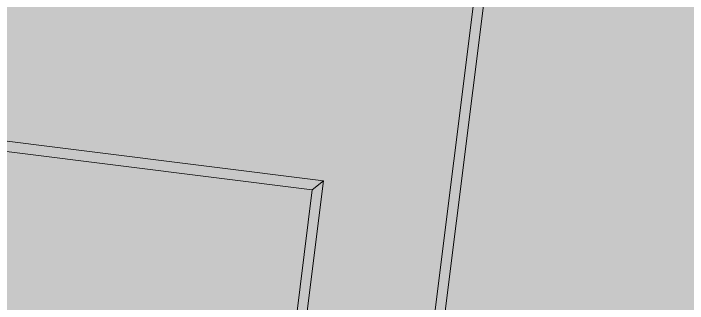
# Model space of a CAD drawing. Header units: metres. Extents: x -4 to 509425, y 7549 to 4732445.
# Drawn here: x 475996.291 to 475997.417, y 4719727.048 to 4719727.532 of the extents above; entities that cross this region are included whole.
import ezdxf

# ---------------------------------------------------------------- set-up
doc = ezdxf.new("R2010")
doc.units = ezdxf.units.M
doc.header["$LTSCALE"] = 0.01
doc.header["$MEASUREMENT"] = 0
doc.layers.get('0').update_dxf_attribs({"lineweight": 0})
doc.layers.add('_SUBESTACIÓN', color=1, linetype='Continuous')
doc.layers.add('SUBESTACION LA VID', color=253, linetype='Continuous')

# ---------------------------------------------------------------- blocks, each defined once
blk = doc.blocks.new('A$Cfff6051d')
at = {"layer": 'SUBESTACION LA VID', "lineweight": 15}
for p in [(475996.8089, 4719727.2526), (475996.6478, 4719726.1039)]:
    blk.add_line(p, (475996.79, 4719727.2379), dxfattribs=at)
for points in [[(475997.3043, 4719729.3663), (475986.5939, 4719730.709), (475985.9104, 4719725.2572), (475996.6208, 4719723.9145), (475997.3043, 4719729.3663)], [(475997.2854, 4719729.3516), (475986.6086, 4719730.6901), (475985.9293, 4719725.2719), (475996.6061, 4719723.9334), (475997.2854, 4719729.3516)], [(475987.4379, 4719727.2329), (475996.6615, 4719726.0766), (475996.8089, 4719727.2526), (475987.5854, 4719728.409)], [(475996.79, 4719727.2379), (475987.558, 4719728.3953), (475996.6478, 4719726.1039)]]:
    blk.add_lwpolyline(points, dxfattribs=at)

msp = doc.modelspace()

# ---------------------------------------------------------------- hatches: boundary and pattern name
at = {"layer": '_SUBESTACIÓN', "transparency": 33554559}
h = msp.add_hatch(color=1, dxfattribs=at)
h.dxf.hatch_style = 1
h.paths.add_polyline_path([(475968.6399, 4719805.825), (476089.9386, 4719790.615), (476078.1686, 4719696.74), (475956.8686, 4719711.9502)])

# ---------------------------------------------------------------- block references
at = {"linetype": 'Continuous'}
msp.add_blockref('A$Cfff6051d', (0, 0), dxfattribs=at)

doc.saveas('drawing.dxf')
